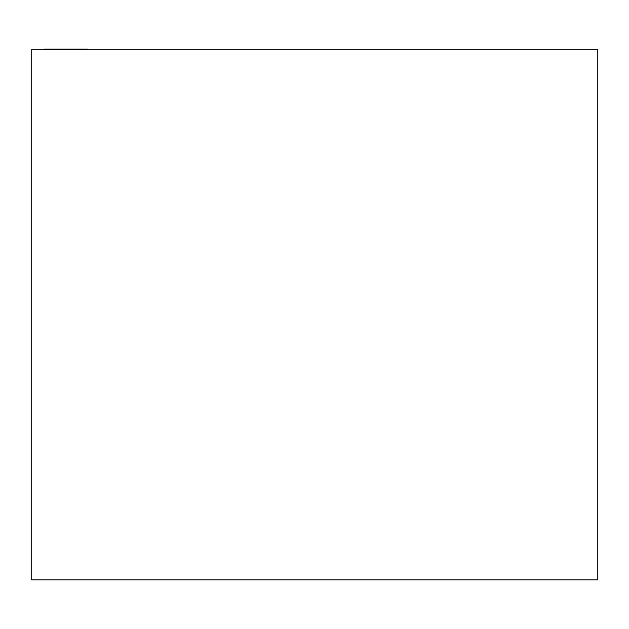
<?xml version="1.0" encoding="UTF-8"?>
<svg xmlns="http://www.w3.org/2000/svg" width="629" height="629" viewBox="0 0 629 629"><rect width="100%" height="100%" fill="white"/><g stroke="black" fill="none" stroke-linecap="round" stroke-linejoin="round"><path stroke-width="0.94" d="M44.179 49.329L87.51 49.329M597.55 49.51L31.45 49.51L31.45 579.671L597.55 579.671L597.55 49.51"/></g></svg>
